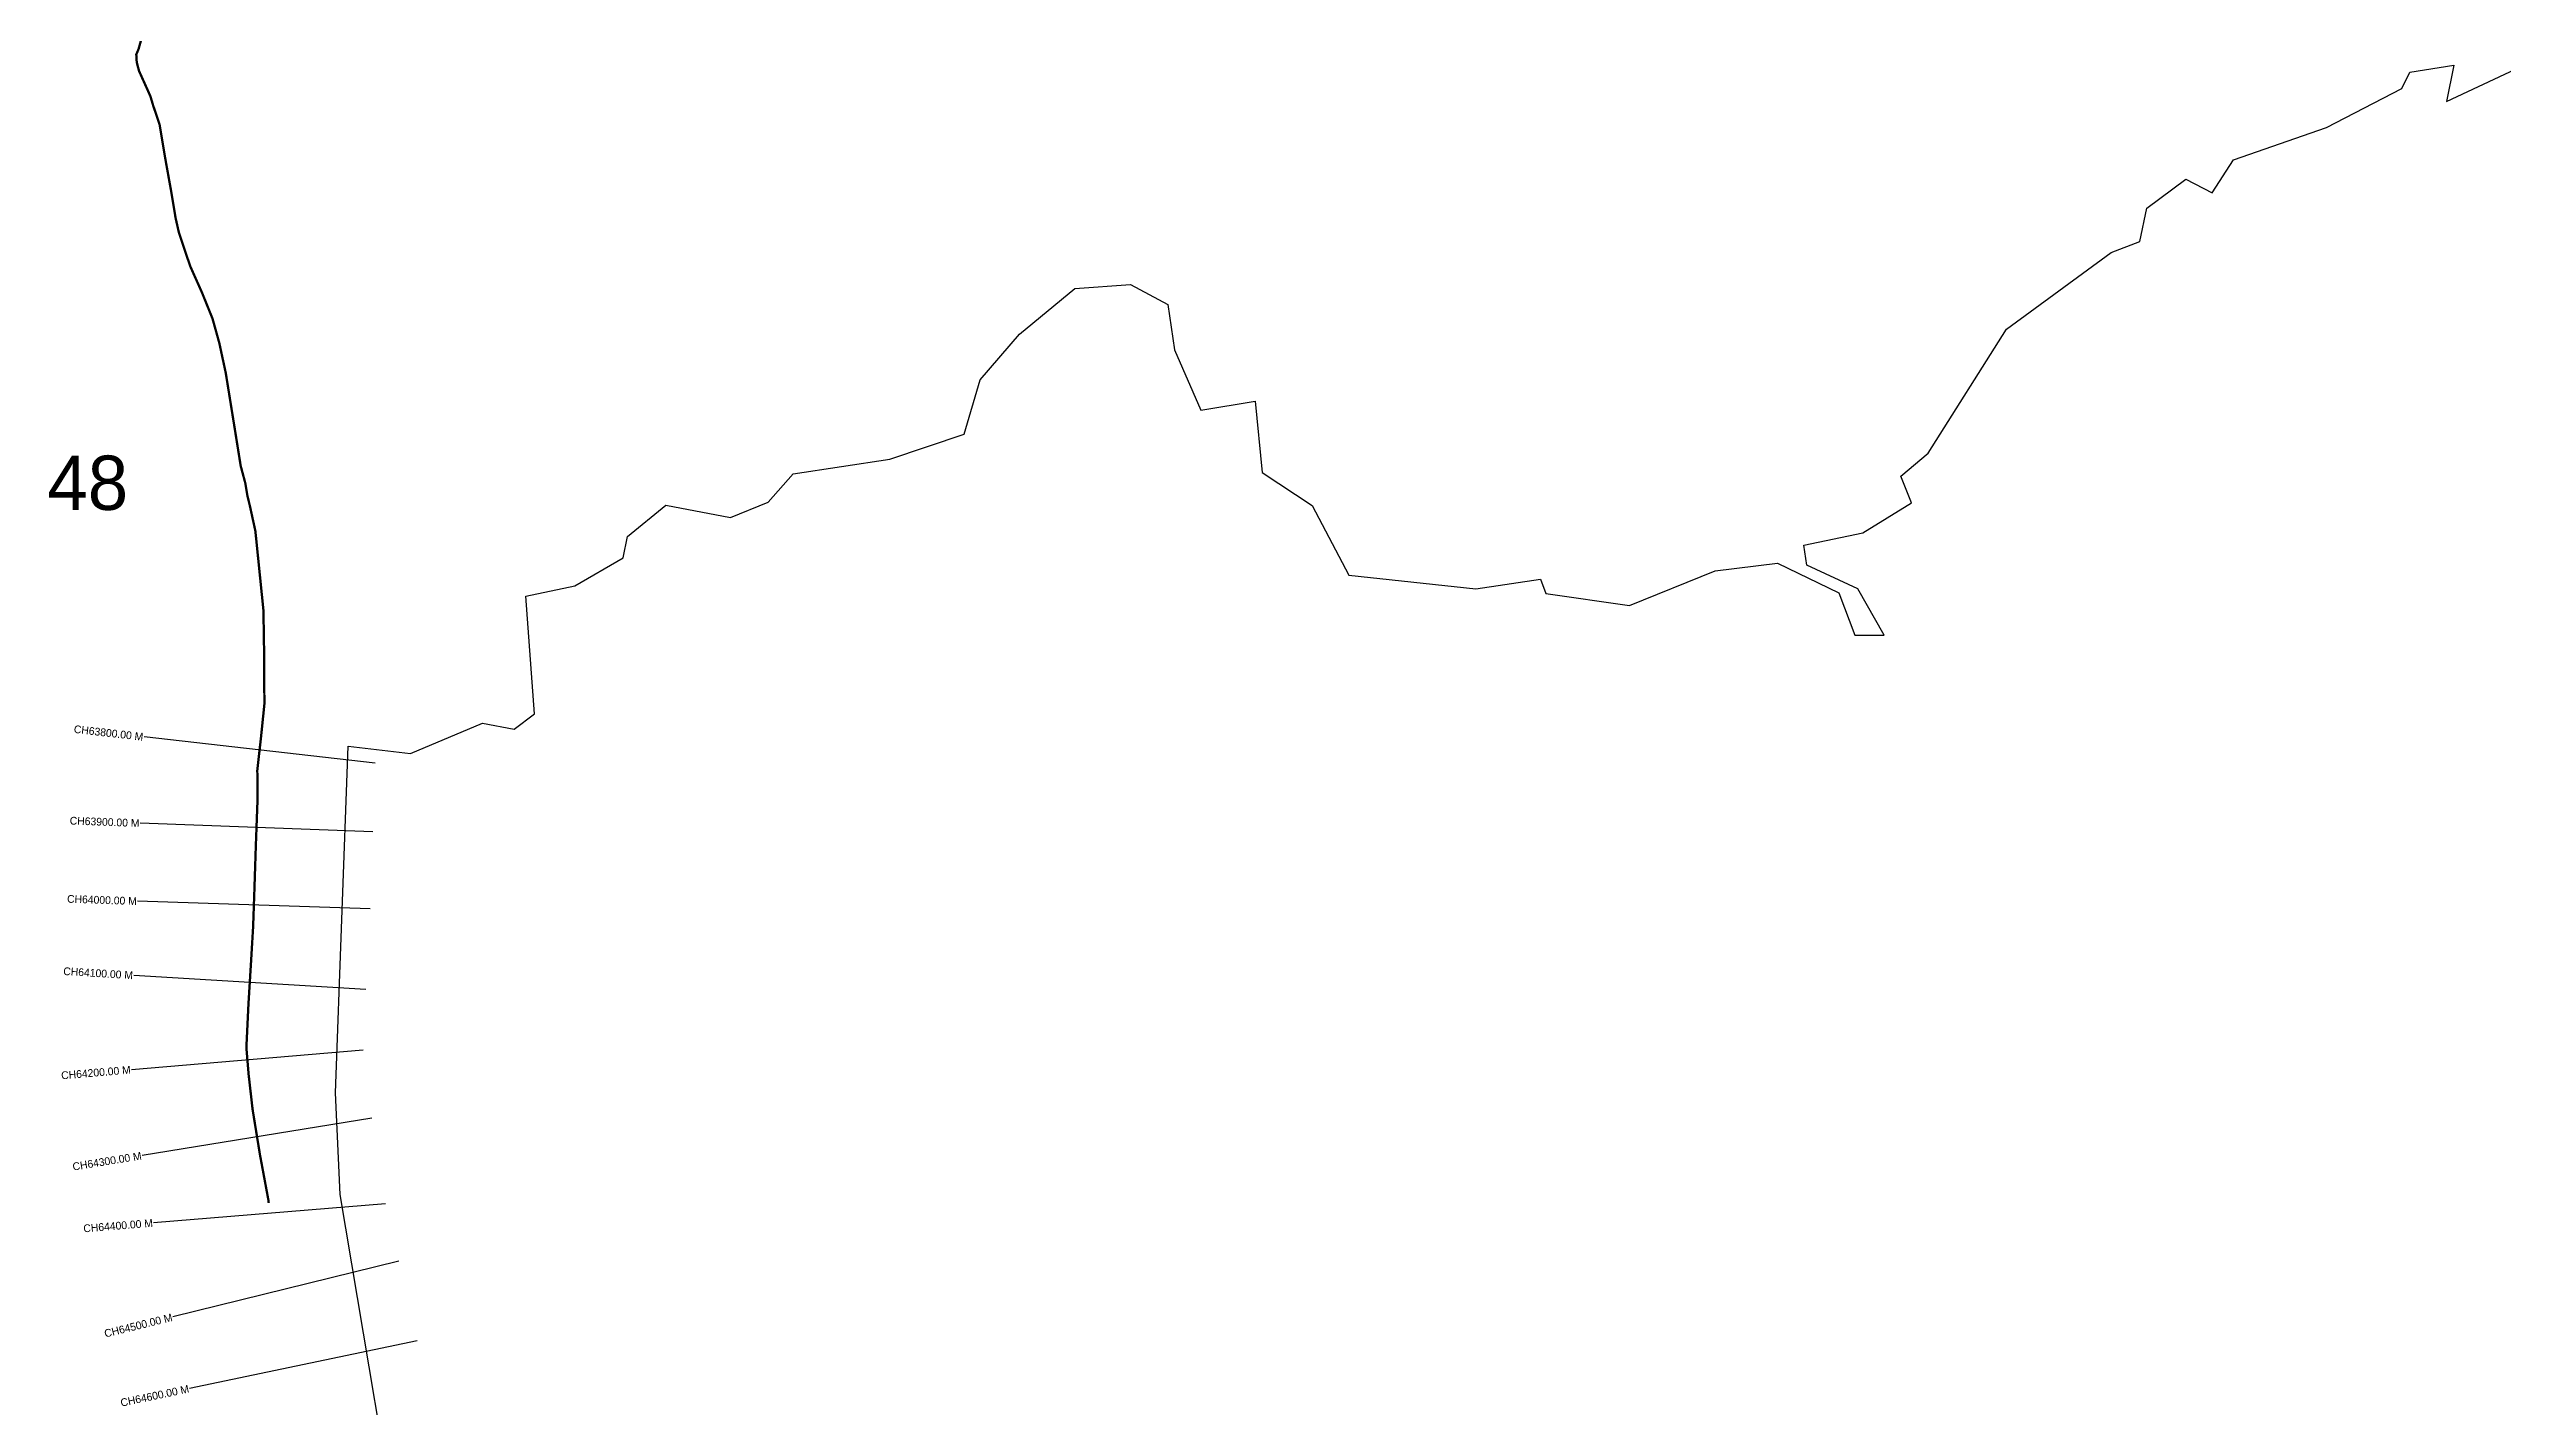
# Model space of a CAD drawing. Header units: metres. Extents: x 259750 to 267842, y 2170940 to 2178220.
# Drawn here: x 259750 to 262915, y 2174345 to 2176096 of the extents above; entities that cross this region are included whole.
import ezdxf
from ezdxf.enums import TextEntityAlignment as Align

# ---------------------------------------------------------------- set-up
doc = ezdxf.new("R2010")
doc.units = ezdxf.units.M
for name, color, linetype in [('CS', 134, 'Continuous'), ('CSMark', 6, 'Continuous'), ('NATURALLY PROTECTED', 3, 'Continuous'), ('village', 3, 'Continuous')]:
    doc.layers.add(name, color=color, linetype=linetype)

msp = doc.modelspace()

# ---------------------------------------------------------------- linework, layer by layer
at = {"layer": 'CS'}
for p, q in [((260170.4, 2175175.1), (259872.4, 2175209.1)), ((260167.3, 2175086.7), (259867.5, 2175097.9)), ((260164, 2174987.3), (259864.1, 2174997.4)), ((260158.5, 2174883.3), (259859.1, 2174901.7)), ((260155.2, 2174805.2), (259856.2, 2174780.1)), ((260166.3, 2174717.5), (259870.1, 2174669.5)), ((260183.8, 2174607.1), (259884.8, 2174582.6)), ((260200.9, 2174533.2), (259909.6, 2174461.4)), ((260224.7, 2174430.7), (259931.1, 2174369.1))]:
    msp.add_line(p, q, dxfattribs=at)
at = {"layer": 'NATURALLY PROTECTED', "const_width": 3, "flags": 128}
msp.add_lwpolyline([(259877.6, 2176139.9), (259865.4, 2176096.1), (259862.4, 2176089), (259863, 2176079), (259865.9, 2176067.9), (259880.6, 2176035.2), (259884.1, 2176023.4), (259892.5, 2175998.5), (259899.4, 2175957), (259907.5, 2175912), (259913.1, 2175878.2), (259917.3, 2175859.6), (259927.3, 2175829.7), (259932.1, 2175815.7), (259947.1, 2175782.1), (259960.7, 2175748.5), (259969.5, 2175716.9), (259977.8, 2175678.4), (259987.9, 2175615.8), (259997.1, 2175558.4), (260003, 2175536.4), (260005.8, 2175519.6), (260008.9, 2175507.1), (260016, 2175474.6), (260026.4, 2175372.4), (260027.4, 2175309.6), (260027.6, 2175251), (260023.4, 2175210), (260018.5, 2175166.2), (260018.8, 2175128.9), (260016.6, 2175069.1), (260014.7, 2175010.6), (260013.1, 2174964.4), (260010.7, 2174923.8), (260007.1, 2174865), (260004.4, 2174808.6), (260007.3, 2174773.8), (260012.4, 2174728.9), (260021.9, 2174670.5), (260032.9, 2174611.4), (260033.2, 2174608.2)], dxfattribs=at)
at = {"layer": 'village', "color": 6}
msp.add_polyline3d([(260215, 2174085.6, 0), (260125.4, 2174619, 0), (260119.4, 2174750.3, 0), (260135.8, 2175197.1, 0), (260216, 2175187.7, 0), (260308.8, 2175226.8, 0), (260349.7, 2175219.3, 0), (260376.2, 2175239, 0), (260365, 2175390.7, 0), (260427.8, 2175403.9, 0), (260490.5, 2175440.2, 0), (260495.8, 2175467.4, 0), (260545.3, 2175507.8, 0), (260628.9, 2175492, 0), (260677.5, 2175511.8, 0), (260709.4, 2175548.4, 0), (260834.3, 2175567.4, 0), (260930.3, 2175599.4, 0), (260950.8, 2175669.5, 0), (261001.4, 2175728.3, 0), (261072.8, 2175787.1, 0), (261144.8, 2175792.3, 0), (261192.8, 2175766.5, 0), (261201.4, 2175708.4, 0), (261235.4, 2175630.6, 0), (261305.6, 2175641.9, 0), (261314.6, 2175550.2, 0), (261378.9, 2175507.6, 0), (261426.2, 2175417.7, 0), (261589.9, 2175400, 0), (261673.3, 2175412.6, 0), (261680.2, 2175394.1, 0), (261788.1, 2175378.4, 0), (261898.8, 2175423.1, 0), (261979.1, 2175433.3, 0), (262058.1, 2175395, 0), (262078.9, 2175340.2, 0), (262116.8, 2175340.3, 0), (262082.8, 2175400.1, 0), (262016.8, 2175430.5, 0), (262013.2, 2175456.2, 0), (262089, 2175472.1, 0), (262152.1, 2175511, 0), (262138.2, 2175545.3, 0), (262173.3, 2175574.8, 0), (262274.3, 2175734.8, 0), (262409.3, 2175833.7, 0), (262446.3, 2175847.9, 0), (262455.4, 2175890.9, 0), (262505.6, 2175928.2, 0), (262539.8, 2175910.8, 0), (262567.1, 2175953.1, 0), (262687.3, 2175994.7, 0), (262784.5, 2176045, 0), (262794.7, 2176066.3, 0), (262851.2, 2176075.2, 0), (262842, 2176028.5, 0), (262931, 2176069.9, 0)], dxfattribs=at)

# ---------------------------------------------------------------- texts
at = {"insert": (259747.8, 2175571.8), "char_height": 70, "attachment_point": 1}
msp.add_mtext_dynamic_manual_height_columns('48', width=95.172, gutter_width=1, heights=[0], dxfattribs=at)
at = {"layer": 'CSMark'}
for s, rotation, p in [('CH63800.00 M', 353.5041, (259871.4, 2175209.2)), ('CH63900.00 M', 357.8635, (259866.5, 2175097.9)), ('CH64000.00 M', 358.0739, (259863.1, 2174997.4)), ('CH64100.00 M', 356.4886, (259858.1, 2174901.7)), ('CH64200.00 M', 4.7881, (259855.2, 2174780.1)), ('CH64300.00 M', 9.2175, (259869.1, 2174669.3)), ('CH64400.00 M', 4.6694, (259883.8, 2174582.6)), ('CH64500.00 M', 13.8459, (259908.7, 2174461.1)), ('CH64600.00 M', 11.8432, (259930.2, 2174368.9))]:
    msp.add_text(s, height=10, rotation=rotation, dxfattribs=at).set_placement(p, align=Align.MIDDLE_RIGHT)

doc.saveas('drawing.dxf')
